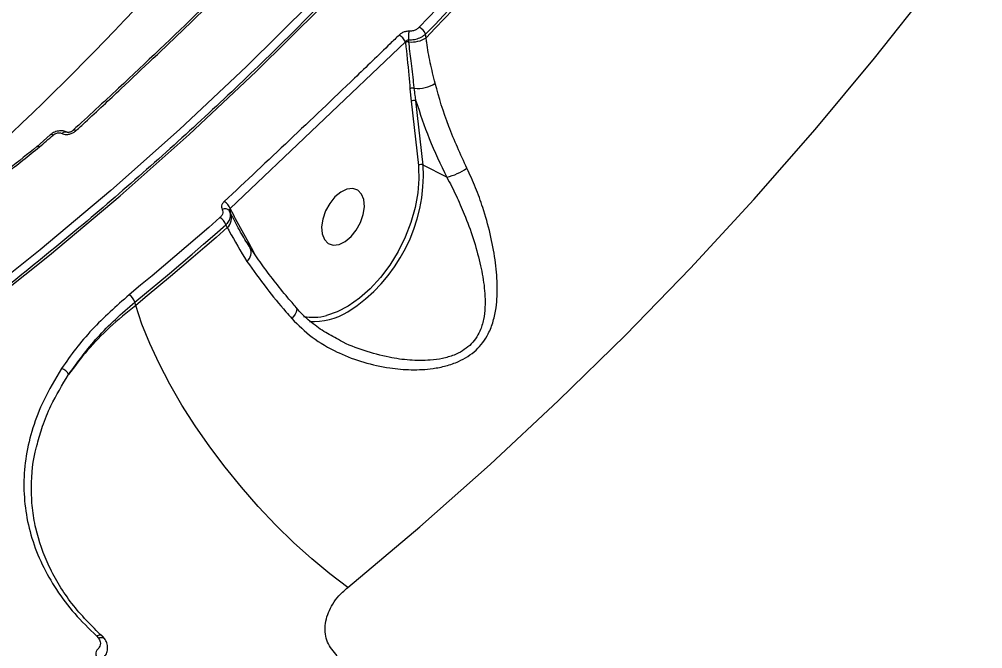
# Model space of a CAD drawing. Header units: millimetres. Extents: x -5238 to 5144, y -3542 to 5092.
# Drawn here: x 2107.2 to 2249.9, y 584.6 to 677.8 of the extents above; entities that cross this region are included whole.
import ezdxf

# ---------------------------------------------------------------- set-up
doc = ezdxf.new("R2010")
doc.units = ezdxf.units.MM
for name, color, linetype in [('DIKOM_ОБЪЕКТ', 7, 'Continuous'), ('DIKOM_РАЗМЕР_ЗОНА', 7, 'Continuous'), ('DIKOM_РАЗМЕР_ОБЪЕКТА', 7, 'Continuous')]:
    doc.layers.add(name, color=color, linetype=linetype)
doc.styles.add('style1', font='arial.ttf', dxfattribs={"width": 0.8})
doc.dimstyles.new('1-50', dxfattribs={"dimtxt": 300, "dimasz": 200, "dimexe": 100, "dimexo": 0, "dimgap": 100, "dimtad": 1, "dimtxsty": 'style1', "dimcen": 200, "dimclrd": 7, "dimclre": 7, "dimclrt": 7, "dimadec": 1, "dimazin": 2, "dimtfac": 1, "dimtmove": 0, "dimatfit": 2, "dimfxl": 0, "dimlwd": 25, "dimlwe": 18, "dimarcsym": 0})

# ---------------------------------------------------------------- blocks, each defined once
blk = doc.blocks.new('*D0')
at = {"layer": 'Defpoints', "color": 0, "transparency": 16777216}
for p in [(2469.51, 3229.24), (-4251.52, -643.28), (-419.57, -643.28)]:
    blk.add_point(p, dxfattribs=at)
at = {"layer": 'DIKOM_РАЗМЕР_ОБЪЕКТА', "color": 7, "lineweight": 18, "transparency": 16777216}
for p, q in [((2469.51, 3229.24), (-4351.52, 3229.24)), ((-419.57, -643.28), (-4351.52, -643.28))]:
    blk.add_line(p, q, dxfattribs=at)
at = {"layer": 'DIKOM_РАЗМЕР_ОБЪЕКТА', "color": 7, "lineweight": 25, "transparency": 16777216}
blk.add_line((-4251.52, 3029.24), (-4251.52, -443.28), dxfattribs=at)
at = {"layer": 'DIKOM_РАЗМЕР_ОБЪЕКТА', "color": 7, "transparency": 16777216}
for points in [[(-4284.86, 3029.24), (-4218.19, 3029.24), (-4251.52, 3229.24)], [(-4284.86, -443.28), (-4218.19, -443.28), (-4251.52, -643.28)]]:
    blk.add_solid(points, dxfattribs=at)
at = {"layer": 'DIKOM_РАЗМЕР_ОБЪЕКТА', "color": 7, "transparency": 16777216, "insert": (-4504.8, 1292.98), "char_height": 300, "attachment_point": 5, "rotation": 90, "style": 'style1'}
blk.add_mtext('3900', dxfattribs=at)
blk = doc.blocks.new('*D1')
at = {"layer": 'Defpoints', "color": 0, "transparency": 16777216}
for p in [(-4787.63, 5091.56), (3144.22, 5091.56), (-2554.16, -2403.28)]:
    blk.add_point(p, dxfattribs=at)
at = {"layer": 'DIKOM_РАЗМЕР_ЗОНА', "color": 7, "lineweight": 18, "transparency": 16777216}
for p, q in [((3144.22, 5091.56), (-4887.63, 5091.56)), ((-2554.16, -2403.28), (-4887.63, -2403.28))]:
    blk.add_line(p, q, dxfattribs=at)
at = {"layer": 'DIKOM_РАЗМЕР_ЗОНА', "color": 7, "lineweight": 25, "transparency": 16777216}
blk.add_line((-4787.63, -2203.28), (-4787.63, 4891.56), dxfattribs=at)
at = {"layer": 'DIKOM_РАЗМЕР_ЗОНА', "color": 7, "transparency": 16777216}
for points in [[(-4820.97, 4891.56), (-4754.3, 4891.56), (-4787.63, 5091.56)], [(-4820.97, -2203.28), (-4754.3, -2203.28), (-4787.63, -2403.28)]]:
    blk.add_solid(points, dxfattribs=at)
at = {"layer": 'DIKOM_РАЗМЕР_ЗОНА', "color": 7, "transparency": 16777216, "insert": (-5040.81, 1344.14), "char_height": 300, "attachment_point": 5, "rotation": 90, "style": 'style1'}
blk.add_mtext('7500', dxfattribs=at)
blk = doc.blocks.new('*D2')
at = {"layer": 'Defpoints', "color": 0, "transparency": 16777216}
for p in [(5144.22, 2720.02), (-4054.16, -903.28), (5144.22, -3441.88)]:
    blk.add_point(p, dxfattribs=at)
at = {"layer": 'DIKOM_РАЗМЕР_ЗОНА', "color": 7, "lineweight": 18, "transparency": 16777216}
for p, q in [((5144.22, 2720.02), (5144.22, -3541.88)), ((-4054.16, -903.28), (-4054.16, -3541.88))]:
    blk.add_line(p, q, dxfattribs=at)
at = {"layer": 'DIKOM_РАЗМЕР_ЗОНА', "color": 7, "lineweight": 25, "transparency": 16777216}
blk.add_line((-3854.16, -3441.88), (4944.22, -3441.88), dxfattribs=at)
at = {"layer": 'DIKOM_РАЗМЕР_ЗОНА', "color": 7, "transparency": 16777216}
for points in [[(-3854.16, -3408.54), (-3854.16, -3475.21), (-4054.16, -3441.88)], [(4944.22, -3408.54), (4944.22, -3475.21), (5144.22, -3441.88)]]:
    blk.add_solid(points, dxfattribs=at)
at = {"layer": 'DIKOM_РАЗМЕР_ЗОНА', "color": 7, "transparency": 16777216, "insert": (545.03, -3188.7), "char_height": 300, "attachment_point": 5, "style": 'style1'}
blk.add_mtext('9200', dxfattribs=at)
blk = doc.blocks.new('*D3')
at = {"layer": 'Defpoints', "color": 0, "transparency": 16777216}
for p in [(3889.93, 2956), (-2405.68, -161.05), (3889.93, -2949.28)]:
    blk.add_point(p, dxfattribs=at)
at = {"layer": 'DIKOM_РАЗМЕР_ОБЪЕКТА', "color": 7, "lineweight": 18, "transparency": 16777216}
for p, q in [((3889.93, 2956), (3889.93, -3049.28)), ((-2405.68, -161.05), (-2405.68, -3049.28))]:
    blk.add_line(p, q, dxfattribs=at)
at = {"layer": 'DIKOM_РАЗМЕР_ОБЪЕКТА', "color": 7, "lineweight": 25, "transparency": 16777216}
blk.add_line((-2205.68, -2949.28), (3689.93, -2949.28), dxfattribs=at)
at = {"layer": 'DIKOM_РАЗМЕР_ОБЪЕКТА', "color": 7, "transparency": 16777216}
for points in [[(-2205.68, -2915.95), (-2205.68, -2982.61), (-2405.68, -2949.28)], [(3689.93, -2915.95), (3689.93, -2982.61), (3889.93, -2949.28)]]:
    blk.add_solid(points, dxfattribs=at)
at = {"layer": 'DIKOM_РАЗМЕР_ОБЪЕКТА', "color": 7, "transparency": 16777216, "insert": (742.13, -2696.01), "char_height": 300, "attachment_point": 5, "style": 'style1'}
blk.add_mtext('6300', dxfattribs=at)

msp = doc.modelspace()

# ---------------------------------------------------------------- linework, layer by layer
at = {"layer": 'DIKOM_ОБЪЕКТ', "color": 7, "linetype": 'Continuous', "lineweight": 15}
for p, q in [((2167.453, 675.04), (2167.388, 675.583)), ((2138.458, 649.73), (2164.387, 674.413)), ((2164.387, 674.413), (2164.398, 674.312)), ((2164.898, 674.424), (2164.862, 674.746)), ((2165.066, 667.477), (2165.241, 665.627)), ((2165.241, 665.627), (2166.308, 656.133)), ((2167.012, 656.188), (2165.945, 665.682)), ((2113.534, 660.865), (2113.553, 660.856)), ((2114.241, 661.043), (2114.222, 661.052)), ((2115.194, 661.313), (2115.184, 661.304)), ((2111.796, 660.659), (2109.779, 658.904)), ((2166.308, 656.133), (2166.35, 655.702)), ((2170.522, 654.383), (2167.012, 656.188)), ((2138.509, 649.047), (2138.348, 649.361)), ((2138.571, 649.509), (2138.458, 649.73)), ((2138.853, 648.381), (2138.895, 648.302)), ((2137.802, 647.348), (2138.01, 646.944)), ((2141.918, 643.298), (2141.175, 644.665)), ((2142.127, 642.89), (2141.918, 643.298)), ((2124.44, 635.4), (2124.325, 635.884)), ((2119.4, 586.528), (2119.44, 586.484)), ((2118.645, 586.439), (2118.923, 586.127))]:
    msp.add_line(p, q, dxfattribs=at)
at = {"layer": 'DIKOM_ОБЪЕКТ', "color": 7, "linetype": 'Continuous', "lineweight": 15, "flags": 128}
for points in [[(2247.666, 823.927), (2242.169, 811.777), (2236.326, 799.782), (2230.142, 787.952), (2223.62, 776.293), (2216.764, 764.813), (2209.579, 753.52), (2202.069, 742.422), (2194.24, 731.525), (2186.097, 720.836), (2177.645, 710.363), (2168.889, 700.113), (2159.836, 690.092), (2150.49, 680.306), (2140.859, 670.763), (2130.949, 661.468), (2120.766, 652.428), (2110.316, 643.648), (2099.607, 635.135), (2088.646, 626.893), (2077.44, 618.928), (2065.996, 611.246)], [(2067.202, 610.34), (2078.68, 618.046), (2089.92, 626.034), (2100.915, 634.301), (2111.656, 642.84), (2122.137, 651.646), (2132.351, 660.714), (2142.291, 670.036), (2151.951, 679.609), (2161.325, 689.423), (2170.405, 699.475), (2179.187, 709.756), (2187.665, 720.261), (2195.833, 730.981), (2203.686, 741.911), (2211.218, 753.043), (2218.424, 764.37), (2225.301, 775.885), (2231.843, 787.579), (2238.046, 799.445), (2243.906, 811.476), (2249.419, 823.663)], [(2155.851, 593.625), (2166.513, 602.608), (2176.927, 611.835), (2187.085, 621.3), (2196.984, 630.998), (2206.616, 640.925), (2215.978, 651.074), (2225.063, 661.44), (2233.867, 672.017), (2242.385, 682.799), (2250.612, 693.782), (2258.544, 704.957), (2266.177, 716.32), (2273.506, 727.864), (2280.527, 739.583)], [(2112.207, 660.618), (2112.097, 660.668), (2111.996, 660.696), (2111.909, 660.702), (2111.837, 660.685), (2111.802, 660.664), (2111.796, 660.659)], [(2115.621, 661.28), (2115.491, 661.332), (2115.375, 661.356), (2115.277, 661.352), (2115.201, 661.318), (2115.194, 661.313)], [(2166.35, 655.702), (2166.398, 654.161), (2166.242, 652.065), (2165.842, 649.892), (2165.209, 647.688), (2164.355, 645.503), (2163.3, 643.384), (2162.066, 641.378), (2160.68, 639.528), (2159.174, 637.874), (2157.579, 636.455), (2155.931, 635.299), (2154.265, 634.433), (2152.708, 633.897)], [(2153.958, 651.46), (2153.18, 650.5), (2152.561, 649.38), (2152.151, 648.19), (2151.985, 647.027), (2152.074, 645.985), (2152.412, 645.149), (2152.972, 644.586), (2153.708, 644.342), (2154.561, 644.436), (2155.461, 644.862), (2156.336, 645.584), (2157.114, 646.544), (2157.733, 647.664), (2158.142, 648.854), (2158.309, 650.016), (2158.219, 651.058), (2157.881, 651.894), (2157.321, 652.458), (2156.585, 652.702), (2155.733, 652.607), (2154.833, 652.182), (2153.958, 651.46)], [(2136.92, 648.412), (2135.263, 646.959), (2133.599, 645.512), (2131.928, 644.072), (2130.25, 642.639), (2128.566, 641.213), (2126.875, 639.793), (2125.177, 638.38), (2123.473, 636.973)], [(2124.325, 635.884), (2126.033, 637.293), (2127.735, 638.71), (2129.43, 640.133), (2131.118, 641.562), (2132.799, 642.999), (2134.473, 644.442), (2136.141, 645.892), (2137.802, 647.348)], [(2138.01, 646.944), (2136.337, 645.477), (2134.658, 644.017), (2132.972, 642.564), (2131.279, 641.118), (2129.58, 639.678), (2127.873, 638.245), (2126.16, 636.819), (2124.44, 635.4)], [(2155.851, 593.625), (2153.187, 595.629), (2150.506, 597.849), (2147.831, 600.266), (2145.188, 602.856), (2142.6, 605.596), (2140.091, 608.462), (2137.683, 611.427), (2135.4, 614.464), (2133.26, 617.546), (2131.285, 620.644), (2129.492, 623.73), (2127.898, 626.776), (2126.516, 629.754), (2125.36, 632.638), (2124.44, 635.4)], [(2148.217, 635.067), (2148.224, 635.057), (2148.287, 634.888), (2148.278, 634.667), (2148.198, 634.401), (2148.049, 634.1), (2147.836, 633.775), (2147.569, 633.438)], [(2118.645, 586.439), (2118.791, 586.522), (2118.934, 586.58), (2119.071, 586.611), (2119.196, 586.613), (2119.305, 586.587), (2119.394, 586.533), (2119.4, 586.528)], [(2118.923, 586.127), (2119.107, 586.195), (2119.286, 586.232), (2119.454, 586.237), (2119.602, 586.209), (2119.725, 586.149), (2119.816, 586.061), (2119.819, 586.057)]]:
    msp.add_lwpolyline(points, dxfattribs=at)
at = {"layer": 'DIKOM_ОБЪЕКТ', "color": 7, "linetype": 'Continuous', "lineweight": 15}
for centre, radius, start, end in [((1789.587, 994.749), 459.994, 311.0632, 328.19152), ((1808.799, 1022.495), 497.556, 315.95506, 323.03791), ((1808.96, 1022.258), 498.653, 315.95489, 323.03796), ((1808.919, 1022.008), 498.933, 315.93916, 323.05393), ((2165.482, 674.726), 2.089, 24.19293, 62.72363), ((2162.387, 673.536), 2.184, 23.67598, 60.587), ((2167.541, 675.218), 2.721, 163.41673, 189.994), ((2165.329, 678.247), 3.847, 263.57549, 303.52112), ((2164.808, 673.656), 0.773, 83.29372, 122.01829), ((2166.201, 672.342), 4.822, 264.1265, 302.74482), ((2165.463, 666.794), 0.79, 72.00397, 120.1947), ((2165.644, 664.997), 0.749, 66.31161, 122.61337), ((2114.017, 660.447), 0.639, 71.42201, 139.16729), ((2114.034, 660.441), 0.635, 70.21463, 139.27056), ((1790.591, 1028.04), 488.299, 310.8827, 311.19676), ((2142.965, 654.783), 24.088, 302.41806, 3.34354), ((2166.711, 655.503), 0.748, 66.30947, 122.63328), ((2168.176, 663.721), 9.628, 284.09982, 303.61221), ((2136.521, 648.965), 2.082, 21.56419, 60.38242), ((2137.673, 648.9), 0.824, 37.49764, 120.79021), ((2138.825, 649.238), 0.371, 133.19887, 202.22606), ((2135.778, 646.567), 2.169, 21.09372, 58.2453), ((2136.77, 648.349), 1.874, 311.42461, 21.88668), ((2139.778, 643.247), 1.766, 310.59473, 21.61858), ((2141.541, 644.343), 0.487, 138.66141, 166.34814), ((2122.247, 635.136), 2.209, 19.78809, 56.27894), ((2150.734, 641.151), 7.517, 258.95368, 285.22176), ((2150.765, 642.748), 9.748, 266.51469, 301.63889), ((2113.121, 624.601), 1.49, 21.96966, 76.62853)]:
    msp.add_arc(centre, radius, start, end, dxfattribs=at)
for points, knots in [([(2248.827, 823.513), (2247.967, 821.56), (2245.472, 815.893), (2241.121, 806.607), (2235.68, 795.704), (2229.952, 784.94), (2223.944, 774.321), (2217.659, 763.852), (2211.1, 753.538), (2204.271, 743.385), (2197.176, 733.4), (2189.817, 723.587), (2182.2, 713.951), (2174.329, 704.498), (2166.207, 695.234), (2157.84, 686.162), (2149.231, 677.288), (2140.386, 668.617), (2131.309, 660.154), (2122.005, 651.903), (2112.48, 643.868), (2102.738, 636.055), (2092.785, 628.466), (2082.624, 621.11), (2073.946, 615.129), (2068.631, 611.634), (2066.824, 610.446)], [0, 0, 0, 0, 0.0228178, 0.0662208, 0.109624, 0.1530275, 0.1964308, 0.239834, 0.2832371, 0.3266402, 0.370043, 0.4134451, 0.4568475, 0.5002496, 0.5436516, 0.5870528, 0.630454, 0.6738552, 0.7172558, 0.7606562, 0.8040562, 0.8474559, 0.8908553, 0.9342544, 0.9776533, 1, 1, 1, 1]), ([(2249.419, 823.663), (2253.443, 823.029), (2264.281, 821.32), (2282.265, 817.953), (2303.387, 813.404), (2324.974, 808.12), (2346.964, 802.1), (2369.288, 795.346), (2391.456, 788.006), (2413.395, 780.119), (2435.039, 771.736), (2456.742, 762.72), (2478.427, 753.075), (2500.019, 742.82), (2521.041, 732.181), (2541.435, 721.203), (2561.157, 709.94), (2580.528, 698.206), (2599.465, 686.023), (2617.889, 673.424), (2635.395, 660.685), (2651.945, 647.855), (2667.521, 634.98), (2682.377, 621.851), (2696.43, 608.504), (2709.61, 594.981), (2721.626, 581.579), (2732.465, 568.342), (2742.14, 555.308), (2750.807, 542.265), (2758.391, 529.258), (2764.841, 516.336), (2769.793, 504.313), (2773.437, 493.185), (2775.984, 482.918), (2777.577, 472.891), (2778.288, 464.909), (2778.128, 460.384), (2778.079, 459.014)], [0, 0, 0, 0, 0.0169097, 0.0455561, 0.0742245, 0.1028708, 0.1323494, 0.1618517, 0.1913302, 0.2199766, 0.248645, 0.2772913, 0.3067697, 0.3362723, 0.3657507, 0.394397, 0.4230654, 0.4517117, 0.48119, 0.5106926, 0.540171, 0.5688174, 0.5974857, 0.6261321, 0.6556106, 0.6851129, 0.7145914, 0.7432377, 0.771906, 0.8005525, 0.8300308, 0.8595332, 0.8890116, 0.913944, 0.9389054, 0.963867, 0.9890651, 1, 1, 1, 1]), ([(2140.853, 685.752), (2138.58, 683.528), (2132.293, 677.379), (2123.732, 669.24), (2117.419, 663.408), (2115.177, 661.336)], [0, 0, 0, 0, 0.2674866, 0.7397728, 1, 1, 1, 1]), ([(2115.621, 661.28), (2116.066, 661.693), (2118.291, 663.757), (2126.887, 671.779), (2134.972, 679.587), (2141.293, 685.691)], [0, 0, 0, 0, 0.051712, 0.2585533, 1, 1, 1, 1]), ([(2166.439, 676.583), (2166.316, 676.475), (2166.068, 676.257), (2165.575, 676.053), (2165.184, 675.988), (2164.977, 675.993), (2164.934, 675.995)], [0, 0, 0, 0, 0.3076985, 0.6158392, 0.9190812, 1, 1, 1, 1]), ([(2163.459, 675.439), (2163.019, 675.011), (2160.819, 672.872), (2152.216, 664.552), (2143.995, 656.829), (2137.55, 650.775)], [0, 0, 0, 0, 0.0512286, 0.25613, 1, 1, 1, 1]), ([(2164.934, 675.995), (2164.907, 675.996), (2164.716, 676.002), (2164.342, 675.95), (2163.843, 675.757), (2163.587, 675.545), (2163.459, 675.439)], [0, 0, 0, 0, 0.0523491, 0.3650257, 0.6827637, 1, 1, 1, 1]), ([(2164.862, 674.746), (2164.935, 674.742), (2165.28, 674.725), (2165.932, 674.808), (2166.759, 675.099), (2167.178, 675.422), (2167.388, 675.583)], [0, 0, 0, 0, 0.0813565, 0.3857847, 0.6937109, 1, 1, 1, 1]), ([(2168.809, 668.286), (2168.55, 669.31), (2168.031, 671.366), (2167.622, 673.579), (2167.481, 674.801), (2167.453, 675.04)], [0, 0, 0, 0, 0.4439003, 0.8911207, 1, 1, 1, 1]), ([(2164.387, 674.413), (2164.427, 674.469), (2164.505, 674.578), (2164.664, 674.694), (2164.789, 674.739), (2164.853, 674.745), (2164.862, 674.746)], [0, 0, 0, 0, 0.33458, 0.6548829, 0.951691, 1, 1, 1, 1]), ([(2164.398, 674.312), (2164.571, 672.707), (2164.815, 670.442), (2165.009, 668.146), (2165.066, 667.477)], [0, 0, 0, 0, 0.7088231, 1, 1, 1, 1]), ([(2165.707, 667.545), (2165.676, 667.82), (2165.517, 669.193), (2165.236, 671.491), (2165.005, 673.492), (2164.898, 674.424)], [0, 0, 0, 0, 0.1178854, 0.5894807, 1, 1, 1, 1]), ([(2173.506, 655.703), (2172.558, 657.774), (2170.634, 661.978), (2169.342, 666.186), (2168.812, 668.274), (2168.809, 668.286)], [0, 0, 0, 0, 0.4913972, 0.9970678, 1, 1, 1, 1]), ([(2165.945, 665.682), (2165.907, 665.954), (2165.82, 666.572), (2165.748, 667.196), (2165.707, 667.545)], [0, 0, 0, 0, 0.440334, 1, 1, 1, 1]), ([(2165.945, 665.682), (2166.556, 663.826), (2167.791, 660.074), (2169.605, 656.293), (2170.522, 654.383)], [0, 0, 0, 0, 0.4947642, 1, 1, 1, 1]), ([(2243.963, 416.868), (2243.07, 418.152), (2239.974, 422.608), (2234.59, 430.143), (2227.83, 439.453), (2221.016, 448.627), (2214.169, 457.652), (2207.287, 466.528), (2200.368, 475.26), (2193.41, 483.851), (2186.41, 492.303), (2179.366, 500.619), (2172.277, 508.801), (2165.141, 516.851), (2157.954, 524.772), (2150.723, 532.556), (2143.473, 540.179), (2136.232, 547.608), (2129.021, 554.821), (2121.842, 561.817), (2114.694, 568.598), (2107.573, 575.168), (2100.477, 581.529), (2093.403, 587.683), (2086.351, 593.632), (2079.318, 599.377), (2072.302, 604.919), (2065.304, 610.257), (2058.341, 615.378), (2051.443, 620.259), (2044.634, 624.883), (2037.922, 629.244), (2031.303, 633.345), (2024.775, 637.189), (2018.335, 640.777), (2011.981, 644.11), (2005.712, 647.19), (1999.526, 650.016), (1993.421, 652.59), (1987.395, 654.91), (1981.462, 656.972), (1975.641, 658.769), (1969.957, 660.29), (1964.421, 661.534), (1959.031, 662.501), (1953.785, 663.191), (1948.682, 663.607), (1943.721, 663.747), (1938.895, 663.619), (1934.225, 663.188), (1931.015, 662.768), (1929.407, 662.413), (1929.261, 662.381)], [0, 0, 0, 0, 0.0084251, 0.0292333, 0.0500477, 0.0707635, 0.0913836, 0.1119317, 0.1324313, 0.1529057, 0.1733786, 0.1938685, 0.2143959, 0.2349841, 0.2556564, 0.2764361, 0.2972622, 0.3180169, 0.338669, 0.3592425, 0.3797608, 0.4002475, 0.4207261, 0.4412174, 0.4617397, 0.4823162, 0.5029702, 0.5237254, 0.5445648, 0.565375, 0.5860702, 0.6066809, 0.6272298, 0.647741, 0.6682376, 0.6887428, 0.7092723, 0.7298495, 0.7504969, 0.7712378, 0.7920825, 0.8129239, 0.8336672, 0.8543149, 0.8748886, 0.8954098, 0.9158997, 0.9363787, 0.9568671, 0.9773792, 0.9979349, 1, 1, 1, 1]), ([(1928.98, 662.216), (1929.225, 662.278), (1932.35, 663.066), (1938.952, 663.54), (1948.892, 663.555), (1959.597, 662.292), (1970.956, 659.882), (1982.744, 656.334), (1994.903, 651.701), (2007.379, 646.039), (2020.374, 639.257), (2033.864, 631.331), (2047.813, 622.26), (2061.916, 612.245), (2076.118, 601.343), (2090.368, 589.627), (2104.898, 576.907), (2119.667, 563.185), (2134.63, 548.485), (2148.829, 533.78), (2162.223, 519.246), (2174.793, 505.033), (2187.318, 490.295), (2199.762, 475.065), (2211.991, 459.508), (2223.947, 443.703), (2234.405, 429.384), (2240.844, 420.224), (2243.466, 416.494)], [0, 0, 0, 0, 0.0035461, 0.0451912, 0.0868043, 0.129626, 0.1724826, 0.2153046, 0.2569179, 0.2985632, 0.3401766, 0.3829987, 0.4258557, 0.4686776, 0.5102912, 0.5519366, 0.5935499, 0.636372, 0.6792288, 0.722051, 0.758268, 0.7945271, 0.8307861, 0.867389, 0.9039916, 0.9396728, 0.9754346, 1, 1, 1, 1]), ([(2114.215, 661.04), (2114.183, 661.06), (2113.984, 661.191), (2113.496, 661.265), (2112.805, 661.213), (2112.19, 660.988), (2111.916, 660.73), (2111.821, 660.641)], [0, 0, 0, 0, 0.0450126, 0.2882181, 0.5601314, 0.8479976, 1, 1, 1, 1]), ([(2112.207, 660.618), (2112.209, 660.619), (2112.284, 660.687), (2112.464, 660.806), (2112.735, 660.91), (2113.016, 660.96), (2113.29, 660.958), (2113.455, 660.895), (2113.534, 660.865)], [0, 0, 0, 0, 0.0043805, 0.219829, 0.4356136, 0.5682426, 0.7937978, 1, 1, 1, 1]), ([(2113.553, 660.856), (2113.631, 660.823), (2113.834, 660.74), (2114.246, 660.704), (2114.746, 660.783), (2115.239, 660.977), (2115.493, 661.179), (2115.621, 661.28)], [0, 0, 0, 0, 0.1342769, 0.3470085, 0.5632456, 0.7817435, 1, 1, 1, 1]), ([(2115.182, 661.305), (2115.174, 661.297), (2115.137, 661.258), (2115.012, 661.173), (2114.825, 661.084), (2114.624, 661.029), (2114.445, 661.01), (2114.308, 661.019), (2114.244, 661.042), (2114.247, 661.04), (2114.248, 661.039)], [0, 0, 0, 0, 0.0436842, 0.1959884, 0.355283, 0.5130875, 0.6489447, 0.7899777, 0.9400756, 1, 1, 1, 1]), ([(2040.284, 645.531), (2041.791, 644.948), (2044.802, 643.784), (2050.065, 642.584), (2055.76, 641.829), (2061.845, 641.586), (2068.196, 641.871), (2074.695, 642.704), (2081.227, 644.091), (2087.674, 646.031), (2093.911, 648.505), (2099.815, 651.489), (2105.34, 654.917), (2108.571, 657.546), (2110.188, 658.861)], [0, 0, 0, 0, 0.0836183, 0.1671657, 0.2504176, 0.333852, 0.4173028, 0.5004877, 0.5837375, 0.6671381, 0.7504569, 0.8333953, 0.9166275, 1, 1, 1, 1]), ([(2109.796, 658.917), (2108.462, 657.82), (2105.997, 655.792), (2102.21, 653.278), (2098.938, 651.366), (2096.168, 649.929), (2093.708, 648.769), (2089.695, 647.045), (2083.789, 644.982), (2076.828, 643.321), (2070.747, 642.393), (2065.736, 641.966), (2061.803, 641.886), (2058.739, 641.967), (2056.123, 642.126), (2052.944, 642.459), (2049.179, 643.087), (2044.946, 644.108), (2042.296, 645.138), (2040.87, 645.693)], [0, 0, 0, 0, 0.0701782, 0.1297358, 0.1786054, 0.217133, 0.2493483, 0.2821771, 0.3826548, 0.4841498, 0.5520138, 0.6189919, 0.681541, 0.7109159, 0.746132, 0.7924444, 0.8499813, 0.9192978, 1, 1, 1, 1]), ([(2110.188, 658.861), (2110.116, 658.892), (2109.972, 658.955), (2109.84, 658.958), (2109.807, 658.916), (2109.801, 658.908)], [0, 0, 0, 0, 0.4514655, 0.9027184, 1, 1, 1, 1]), ([(2147.569, 633.438), (2148.537, 632.479), (2150.514, 630.522), (2153.093, 629.059), (2155.657, 627.852), (2158.203, 626.898), (2161.803, 626.098), (2165.267, 625.798), (2168.074, 625.938), (2170.426, 626.404), (2172.663, 627.179), (2174.992, 628.663), (2176.603, 630.854), (2177.447, 633.046), (2177.951, 635.488), (2178.072, 638.538), (2177.732, 642.204), (2176.997, 646.021), (2175.984, 649.6), (2174.817, 652.868), (2173.946, 654.752), (2173.506, 655.703)], [0, 0, 0, 0, 0.071318, 0.1455343, 0.1511422, 0.2166821, 0.28355, 0.337208, 0.3918204, 0.425165, 0.4591136, 0.5134568, 0.5679406, 0.6040742, 0.641127, 0.7022443, 0.7649115, 0.8302391, 0.8968706, 0.9479886, 1, 1, 1, 1]), ([(2170.522, 654.383), (2170.99, 653.493), (2171.925, 651.714), (2173.24, 648.665), (2174.468, 645.314), (2175.457, 641.781), (2176.107, 638.373), (2176.261, 635.567), (2176.006, 633.303), (2175.413, 631.322), (2174.059, 629.34), (2171.939, 628.087), (2169.883, 627.501), (2167.675, 627.202), (2165.016, 627.228), (2161.717, 627.693), (2158.285, 628.664), (2155.748, 629.567), (2154.574, 630.282), (2154.475, 630.343)], [0, 0, 0, 0, 0.0620719, 0.1241833, 0.2035193, 0.2828768, 0.3558659, 0.4287014, 0.4701254, 0.5114313, 0.570923, 0.6303292, 0.6683353, 0.7064217, 0.7699681, 0.8336224, 0.9131293, 0.9926285, 1, 1, 1, 1]), ([(2137.55, 650.775), (2137.516, 650.741), (2137.373, 650.601), (2137.199, 650.321), (2137.119, 649.942), (2137.207, 649.719), (2137.251, 649.608)], [0, 0, 0, 0, 0.0963371, 0.3985495, 0.6990878, 1, 1, 1, 1]), ([(2137.251, 649.608), (2137.295, 649.496), (2137.382, 649.273), (2137.303, 648.894), (2137.122, 648.603), (2136.966, 648.455), (2136.92, 648.412)], [0, 0, 0, 0, 0.2927129, 0.5851155, 0.8788101, 1, 1, 1, 1]), ([(2137.802, 647.348), (2137.876, 647.424), (2138.132, 647.684), (2138.423, 648.189), (2138.548, 648.837), (2138.4, 649.213), (2138.326, 649.401)], [0, 0, 0, 0, 0.1209518, 0.4144712, 0.7069507, 1, 1, 1, 1]), ([(2138.326, 649.401), (2138.313, 649.436), (2138.286, 649.506), (2138.324, 649.613), (2138.391, 649.687), (2138.445, 649.722), (2138.458, 649.73)], [0, 0, 0, 0, 0.2929786, 0.592427, 0.9005679, 1, 1, 1, 1]), ([(2141.175, 644.665), (2140.525, 645.838), (2139.64, 647.434), (2138.795, 649.075), (2138.571, 649.509)], [0, 0, 0, 0, 0.7353058, 1, 1, 1, 1]), ([(2141.421, 643.898), (2140.988, 644.58), (2140.042, 646.072), (2139.169, 647.765), (2138.715, 648.651), (2138.642, 648.793)], [0, 0, 0, 0, 0.4143108, 0.9066016, 1, 1, 1, 1]), ([(2138.01, 646.944), (2138.108, 646.758), (2138.94, 645.18), (2139.996, 643.44), (2140.927, 641.906)], [0, 0, 0, 0, 0.1178611, 1, 1, 1, 1]), ([(2148.231, 635.081), (2147.812, 635.562), (2146.648, 636.897), (2144.917, 639.06), (2143.041, 641.533), (2141.961, 643.115), (2141.428, 643.896)], [0, 0, 0, 0, 0.1595696, 0.4422892, 0.7249378, 1, 1, 1, 1]), ([(2140.927, 641.906), (2141.864, 640.587), (2143.595, 638.15), (2145.962, 635.275), (2147.277, 633.772), (2147.569, 633.438)], [0, 0, 0, 0, 0.4786876, 0.8843675, 1, 1, 1, 1]), ([(2123.473, 636.973), (2121.568, 635.284), (2118.684, 632.725), (2115.514, 628.993), (2114.148, 627.032), (2113.466, 626.051)], [0, 0, 0, 0, 0.4927662, 0.7463783, 1, 1, 1, 1]), ([(2114.503, 625.159), (2115.858, 627.02), (2117.909, 629.837), (2121.385, 633.36), (2123.345, 635.043), (2124.325, 635.884)], [0, 0, 0, 0, 0.4928102, 0.7464028, 1, 1, 1, 1]), ([(2124.44, 635.4), (2123.123, 634.326), (2120.533, 632.215), (2117.2, 628.771), (2115.406, 626.368), (2114.503, 625.159)], [0, 0, 0, 0, 0.3395462, 0.6677658, 1, 1, 1, 1]), ([(2154.467, 630.331), (2153.742, 630.718), (2152.24, 631.519), (2150.255, 633.03), (2148.886, 634.236), (2148.311, 634.979), (2148.227, 635.087)], [0, 0, 0, 0, 0.3070167, 0.6352754, 0.9470222, 1, 1, 1, 1]), ([(2113.466, 626.051), (2112.523, 624.488), (2110.784, 621.607), (2109.129, 617.26), (2108.138, 613.132), (2107.78, 609.002), (2108.066, 604.915), (2108.974, 600.907), (2110.489, 597.009), (2112.629, 593.27), (2115.3, 589.702), (2117.531, 587.526), (2118.645, 586.439)], [0, 0, 0, 0, 0.1166802, 0.2150847, 0.3137974, 0.4122008, 0.51006, 0.6082269, 0.706084, 0.8039542, 0.9021307, 1, 1, 1, 1]), ([(2109.88, 614.886), (2110.118, 615.758), (2110.637, 617.653), (2112.061, 621.11), (2113.579, 623.626), (2114.503, 625.159)], [0, 0, 0, 0, 0.2497691, 0.5430605, 1, 1, 1, 1]), ([(2119.501, 586.352), (2117.915, 587.941), (2115.513, 590.349), (2113.105, 593.91), (2111.093, 597.588), (2109.752, 601.447), (2109.087, 605.398), (2108.919, 609.408), (2109.194, 612.598), (2109.834, 614.735), (2109.88, 614.886)], [0, 0, 0, 0, 0.1943562, 0.2944405, 0.3945238, 0.5890211, 0.6891436, 0.7892648, 0.9850476, 1, 1, 1, 1]), ([(2392.182, -15.483), (2392.853, -13.566), (2394.662, -8.4), (2396.959, 0.815), (2398.867, 12.357), (2399.975, 24.923), (2400.259, 38.494), (2399.693, 53.05), (2398.292, 68.27), (2396.079, 84.087), (2393.097, 100.421), (2389.296, 117.538), (2384.655, 135.412), (2379.169, 153.997), (2372.959, 172.885), (2366.064, 192.002), (2358.537, 211.275), (2350.253, 231.016), (2341.211, 251.177), (2331.423, 271.696), (2321.227, 291.88), (2310.694, 311.66), (2299.901, 330.979), (2288.546, 350.39), (2276.642, 369.833), (2264.217, 389.245), (2251.369, 408.462), (2238.129, 427.42), (2224.537, 446.059), (2210.545, 464.436), (2196.186, 482.473), (2181.5, 500.097), (2166.812, 516.922), (2152.172, 532.907), (2137.629, 548.035), (2122.945, 562.549), (2108.165, 576.376), (2093.346, 589.431), (2079.669, 600.777), (2071.024, 607.408), (2067.202, 610.34)], [0, 0, 0, 0, 0.0156516, 0.0421675, 0.0687039, 0.0952199, 0.122506, 0.1498144, 0.1771006, 0.2036165, 0.230153, 0.256669, 0.2839551, 0.3112635, 0.3385497, 0.3650656, 0.391602, 0.418118, 0.4454042, 0.4727126, 0.4999988, 0.52556, 0.5511396, 0.5767008, 0.6029495, 0.629218, 0.6554666, 0.6819827, 0.7085191, 0.7350351, 0.7623214, 0.7896299, 0.8169161, 0.8434321, 0.8699685, 0.8964846, 0.9237708, 0.9510793, 0.9783655, 1, 1, 1, 1]), ([(1877.788, 595.855), (1878.869, 596.36), (1882.187, 597.909), (1888.432, 599.432), (1896.43, 600.52), (1905.118, 600.586), (1914.451, 599.656), (1924.428, 597.69), (1935.053, 594.669), (1946.316, 590.554), (1958.253, 585.296), (1970.699, 578.941), (1983.348, 571.651), (1996.073, 563.547), (2008.803, 554.733), (2021.887, 544.975), (2035.293, 534.268), (2048.975, 522.626), (2062.549, 510.38), (2075.964, 497.606), (2089.177, 484.384), (2102.481, 470.428), (2115.828, 455.744), (2129.193, 440.405), (2137.966, 429.752), (2142.35, 424.428)], [0, 0, 0, 0, 0.0209045, 0.0641637, 0.1074556, 0.1507143, 0.1952215, 0.2397647, 0.2842717, 0.3303885, 0.3765055, 0.4232847, 0.4700641, 0.5140002, 0.5579708, 0.6019074, 0.6471239, 0.6923774, 0.7375949, 0.7807363, 0.8239091, 0.8670507, 0.911356, 0.9556947, 1, 1, 1, 1]), ([(2154.296, 583.476), (2153.745, 584.137), (2152.624, 585.479), (2152.346, 588.023), (2153.131, 590.596), (2154.523, 592.471), (2155.584, 593.393), (2155.851, 593.625)], [0, 0, 0, 0, 0.2187027, 0.4447789, 0.6794075, 0.9191976, 1, 1, 1, 1]), ([(2119.795, 586.041), (2119.742, 586.131), (2119.609, 586.354), (2119.405, 586.526), (2119.282, 586.63)], [0, 0, 0, 0, 0.3986652, 1, 1, 1, 1]), ([(2118.923, 586.127), (2119.023, 585.954), (2119.205, 585.639), (2119.222, 585.16), (2119.097, 584.794), (2118.934, 584.621), (2118.869, 584.552)], [0, 0, 0, 0, 0.346699, 0.6311827, 0.8512858, 1, 1, 1, 1]), ([(2119.598, 583.176), (2119.752, 583.328), (2120.086, 583.657), (2120.3, 584.34), (2120.285, 585.065), (2120.099, 585.651), (2119.876, 585.946), (2119.801, 586.045)], [0, 0, 0, 0, 0.1919148, 0.4178879, 0.6433293, 0.8803749, 1, 1, 1, 1]), ([(2118.869, 584.552), (2118.838, 584.521), (2118.717, 584.404), (2118.568, 584.137), (2118.519, 583.718), (2118.664, 583.226), (2118.934, 582.933), (2119.075, 582.779)], [0, 0, 0, 0, 0.0579259, 0.2244753, 0.4300306, 0.7005029, 1, 1, 1, 1])]:
    msp.add_open_spline(points, degree=3, knots=knots, dxfattribs=at)

# ---------------------------------------------------------------- dimensions: what is measured, and where the dimension line sits
at = {"layer": 'DIKOM_РАЗМЕР_ЗОНА'}
dim = msp.add_linear_dim(base=(-4787.635, 5091.556), p1=(-2554.164, -2403.276), p2=(3144.22, 5091.556), angle=90, text='7500', dimstyle='1-50', dxfattribs=at)
dim.commit()
dim.dimension.update_dxf_attribs({"geometry": '*D1', "text_midpoint": (-4787.635, 1344.14), "dimtype": 160})
dim = msp.add_linear_dim(base=(5144.22, -3441.876), p1=(-4054.164, -903.276), p2=(5144.22, 2720.022), text='9200', dimstyle='1-50', dxfattribs=at)
dim.commit()
dim.dimension.update_dxf_attribs({"geometry": '*D2', "text_midpoint": (545.028, -3441.876), "dimtype": 160})
at = {"layer": 'DIKOM_РАЗМЕР_ОБЪЕКТА'}
dim = msp.add_linear_dim(base=(-4251.523, -643.276), p1=(2469.506, 3229.243), p2=(-419.568, -643.276), angle=90, text='3900', dimstyle='1-50', dxfattribs=at)
dim.commit()
dim.dimension.update_dxf_attribs({"geometry": '*D0', "text_midpoint": (-4251.523, 1292.984), "dimtype": 160})
dim = msp.add_linear_dim(base=(3889.931, -2949.281), p1=(-2405.679, -161.052), p2=(3889.931, 2956.002), text='6300', dimstyle='1-50', dxfattribs=at)
dim.commit()
dim.dimension.update_dxf_attribs({"geometry": '*D3', "text_midpoint": (742.126, -2949.281), "dimtype": 160})

doc.saveas('drawing.dxf')
